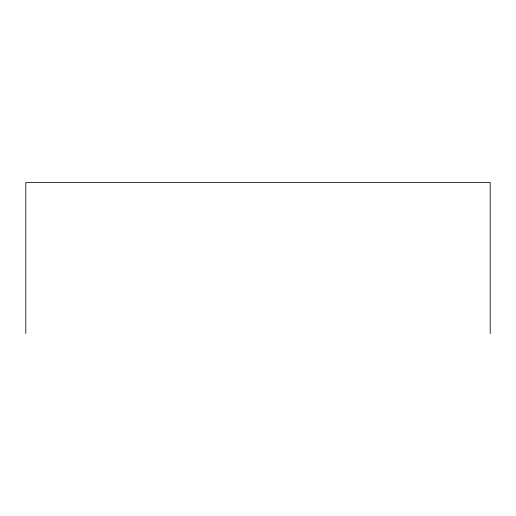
<?xml version="1.0" encoding="UTF-8"?>
<svg xmlns="http://www.w3.org/2000/svg" width="516" height="516" viewBox="0 0 516 516"><rect width="100%" height="100%" fill="white"/><g stroke="black" fill="none" stroke-linecap="round" stroke-linejoin="round"><path stroke-width="0.77" d="M490.2 333.53L490.2 182.47L25.8 182.47L25.8 333.53"/></g></svg>
